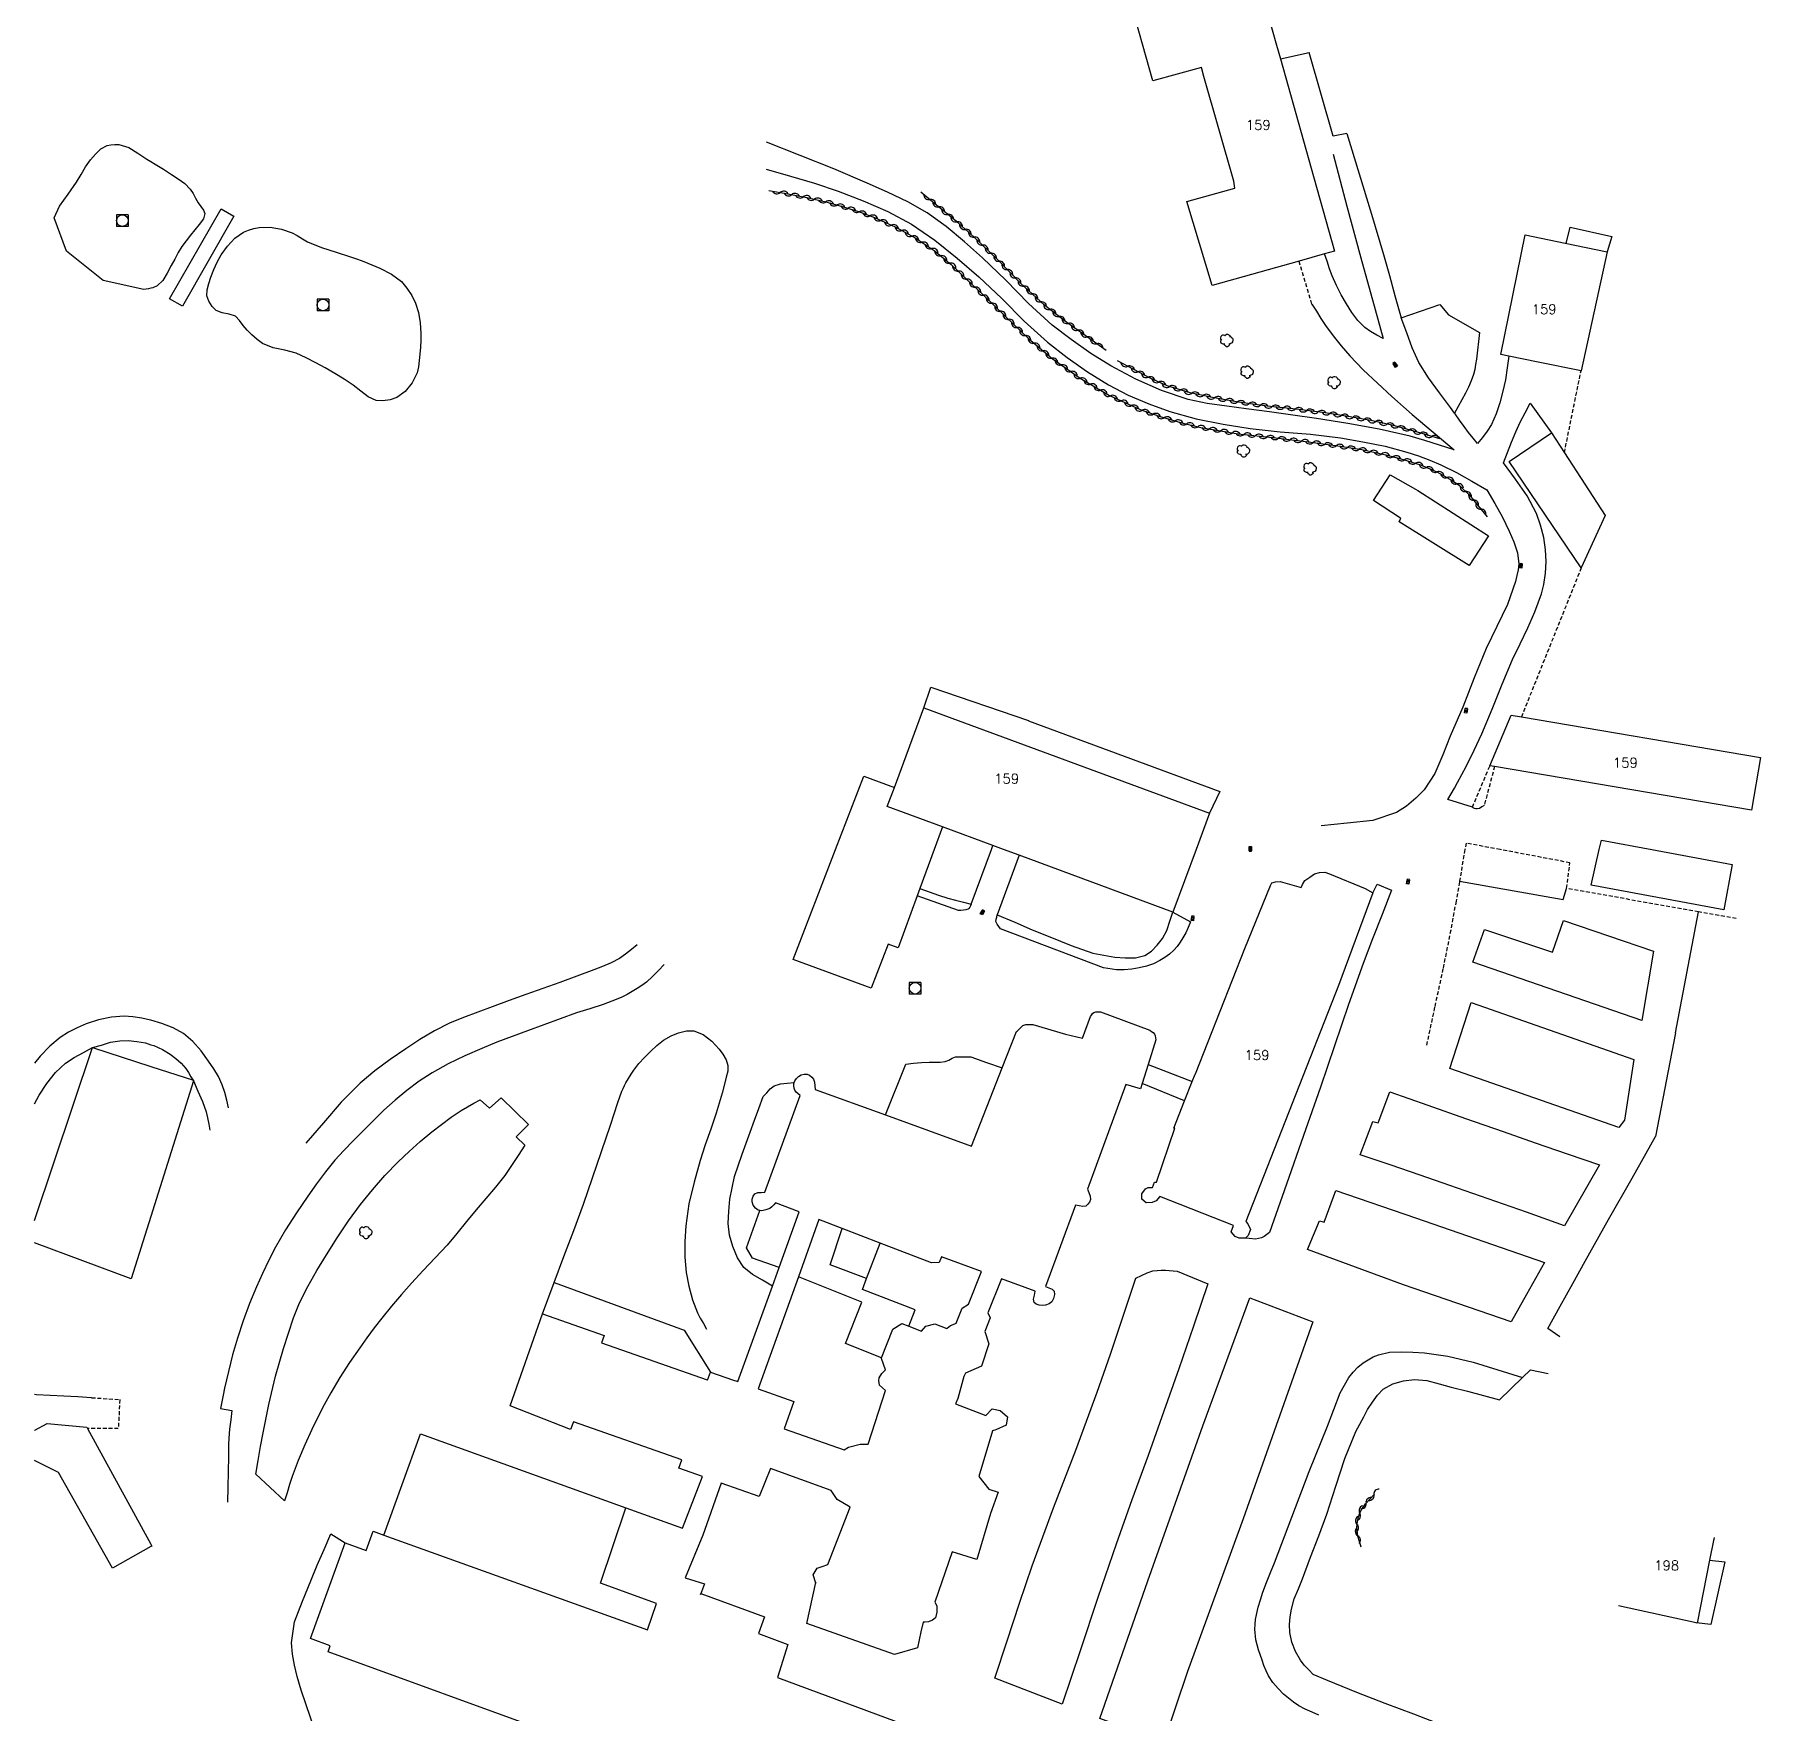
# Model space of a CAD drawing. Header units: millimetres. Extents: x 139000 to 140000, y 129196 to 129988.
# Drawn here: x 139000 to 139222.6, y 129564.6 to 129781.1 of the extents above; entities that cross this region are included whole.
import ezdxf
from ezdxf.enums import TextEntityAlignment as Align

# ---------------------------------------------------------------- set-up
doc = ezdxf.new("R2010")
doc.units = ezdxf.units.MM
doc.linetypes.add('DASHED', pattern=[0.75, 0.5, -0.25])
doc.layers.get('0').update_dxf_attribs({"linetype": 'CONTINUOUS'})
for name, color, linetype in [('W0006', 2, 'CONTINUOUS'), ('W0017', 7, 'CONTINUOUS'), ('W0101', 7, 'CONTINUOUS'), ('W0104', 1, 'CONTINUOUS'), ('W0112', 1, 'DASHED'), ('W0120', 7, 'CONTINUOUS'), ('W0211', 2, 'CONTINUOUS'), ('W0300', 7, 'CONTINUOUS'), ('W0310', 3, 'CONTINUOUS'), ('W0333', 7, 'CONTINUOUS'), ('W0401', 7, 'CONTINUOUS'), ('W0420', 7, 'CONTINUOUS'), ('W0515', 5, 'CONTINUOUS'), ('W0991', 7, 'CONTINUOUS')]:
    doc.layers.add(name, color=color, linetype=linetype)
doc.styles.get("Standard").update_dxf_attribs({"font": 'romans.shx', "width": 0.85})

# ---------------------------------------------------------------- blocks, each defined once
blk = doc.blocks.new('T300')
for p, q in [((-0.8, 0.51), (-0.86, 0.34)), ((-0.86, 0.34), (-0.86, 0.17)), ((-0.86, 0.17), (-0.74, 0.06)), ((-0.69, 0.63), (-0.8, 0.51)), ((-0.8, -0.06), (-0.74, 0.06)), ((-0.74, 0.06), (-0.69, 0.11)), ((-0.57, 0.69), (-0.69, 0.63)), ((-0.46, 0.69), (-0.57, 0.69)), ((-0.29, 0.63), (-0.46, 0.69)), ((-0.29, 0.63), (-0.17, 0.74)), ((-0.23, 0.57), (-0.29, 0.63)), ((-0.17, 0.74), (-0.06, 0.8)), ((-0.06, 0.8), (0.06, 0.8)), ((0.06, 0.8), (0.23, 0.74)), ((0.23, 0.74), (0.34, 0.63)), ((0.34, 0.63), (0.4, 0.51)), ((0.46, 0.46), (0.34, 0.46)), ((0.4, 0.51), (0.4, 0.46)), ((0.57, 0.4), (0.46, 0.46)), ((0.57, 0.4), (0.69, 0.29)), ((0.69, 0.29), (0.74, 0.17)), ((0.74, 0.06), (0.69, -0.17)), ((0.74, 0.17), (0.74, 0.06)), ((-0.8, -0.17), (-0.8, -0.06)), ((-0.8, -0.23), (-0.8, -0.17)), ((-0.74, -0.34), (-0.8, -0.23)), ((-0.69, -0.4), (-0.74, -0.34)), ((-0.51, -0.46), (-0.69, -0.4)), ((-0.4, -0.46), (-0.51, -0.46)), ((-0.4, -0.46), (-0.34, -0.46)), ((-0.34, -0.46), (-0.34, -0.4)), ((-0.34, -0.51), (-0.34, -0.46)), ((-0.29, -0.63), (-0.34, -0.51)), ((-0.17, -0.74), (-0.29, -0.63)), ((-0.06, -0.8), (-0.17, -0.74)), ((0.06, -0.8), (-0.06, -0.8)), ((0.17, -0.74), (0.06, -0.8)), ((0.23, -0.69), (0.17, -0.74)), ((0.29, -0.46), (0.23, -0.46)), ((0.29, -0.63), (0.23, -0.69)), ((0.46, -0.4), (0.29, -0.46)), ((0.34, -0.51), (0.29, -0.63)), ((0.34, -0.51), (0.34, -0.46)), ((0.57, -0.34), (0.46, -0.4)), ((0.63, -0.29), (0.57, -0.34)), ((0.69, -0.17), (0.63, -0.29))]:
    blk.add_line(p, q)
blk = doc.blocks.new('T420')
for p, q in [((0.75, 0.75), (-0.75, 0.75)), ((-0.75, 0.75), (-0.75, -0.75)), ((0.75, 0.75), (0.75, -0.75)), ((0.75, -0.75), (-0.75, -0.75))]:
    blk.add_line(p, q)
blk.add_ellipse((0, 0), major_axis=(-0.53, 0.53), ratio=1, start_param=3.926991, end_param=10.210176)
blk = doc.blocks.new('T401')
for p, q in [((-0.3, 0.3), (0, 0.3)), ((-0.3, -0.25), (-0.3, 0.3)), ((-0.3, 0.15), (0, 0.15)), ((-0.3, 0), (0, 0)), ((0, 0.3), (0, -0.25)), ((-0.3, -0.15), (0, -0.15)), ((-0.3, -0.25), (-0.3, -0.3)), ((-0.3, -0.3), (0, -0.3)), ((0, -0.3), (0, -0.25))]:
    blk.add_line(p, q)
blk = doc.blocks.new('t310o')
at = {"color": 0, "linetype": 'Continuous'}
for centre, start, end in [((-0.5, 0.38), 216.8699, 323.1304), ((0.5, -0.37), 36.8699, 143.1303)]:
    blk.add_arc(centre, 0.625, start, end, dxfattribs=at)

msp = doc.modelspace()

# ---------------------------------------------------------------- linework, layer by layer
at = {"layer": 'W0006'}
for points in [[(139183.81, 129671.91), (139197.17, 129669.58)], [(139197.17, 129669.58), (139197.62, 129670.99)], [(139211.65, 129652.38), (139214.64, 129667.96)], [(139081.22, 129661.16), (139080.48, 129660.39), (139079.73, 129659.62), (139078.94, 129658.91), (139078.35, 129658.48), (139077.73, 129658.07), (139077.1, 129657.69), (139076.43, 129657.32), (139075.74, 129656.98), (139075.04, 129656.65), (139073.36, 129656.01), (139071.64, 129655.47), (139069.92, 129654.92), (139067.8, 129654.16), (139065.69, 129653.39), (139063.58, 129652.6), (139061.61, 129651.88), (139059.64, 129651.14), (139057.7, 129650.35), (139055.51, 129649.39), (139053.36, 129648.36), (139051.28, 129647.19), (139049.63, 129646.11), (139048.04, 129644.93), (139046.5, 129643.69), (139045.06, 129642.39), (139043.67, 129641.02), (139042.3, 129639.63), (139041.09, 129638.42), (139039.89, 129637.2), (139038.74, 129635.93), (139037.52, 129634.43), (139036.36, 129632.88), (139035.24, 129631.3), (139033.78, 129629.16), (139032.38, 129626.97), (139031.09, 129624.72), (139030.22, 129623.04), (139029.4, 129621.33), (139028.63, 129619.61), (139027.74, 129617.43), (139026.92, 129615.21), (139026.18, 129612.98), (139025.55, 129610.84), (139025, 129608.69), (139024.51, 129606.52), (139024.33, 129605.64), (139024.16, 129604.77), (139023.99, 129603.89)], [(139211.65, 129652.38), (139209.1, 129638.99)], [(139196.76, 129613.16), (139195.21, 129614.22), (139196.81, 129617.12), (139198.41, 129620.01), (139200.02, 129622.9), (139203.04, 129628.27), (139206.07, 129633.63), (139209.1, 129638.99)], [(139165.67, 129564.35), (139164.79, 129564.72), (139163.92, 129565.11), (139163.09, 129565.56), (139162.4, 129566.01), (139161.74, 129566.52), (139161.12, 129567.06), (139160.4, 129567.78), (139159.73, 129568.56), (139159.17, 129569.4), (139158.85, 129570.06), (139158.58, 129570.76), (139158.34, 129571.46), (139157.9, 129572.76), (139157.55, 129574.08), (139157.4, 129575.42), (139157.43, 129576.04), (139157.51, 129576.67), (139157.61, 129577.29), (139157.83, 129578.27), (139158.12, 129579.24), (139158.44, 129580.2), (139158.9, 129581.48), (139159.42, 129582.74), (139159.93, 129584.01), (139162.18, 129589.89), (139164.42, 129595.78), (139166.79, 129601.62), (139167.59, 129603.78), (139168.41, 129605.94), (139169.54, 129607.89), (139170.1, 129608.57), (139170.71, 129609.22), (139171.38, 129609.79), (139172.01, 129610.2), (139172.68, 129610.55), (139173.37, 129610.84), (139174.79, 129611.16), (139176.3, 129611.22), (139177.8, 129611.19), (139179.3, 129611.09), (139180.8, 129610.89), (139182.3, 129610.65), (139185.55, 129609.89), (139188.75, 129608.89), (139191.95, 129607.89)], [(139023.99, 129603.89), (139025.47, 129603.64), (139025.32, 129602.45), (139025.16, 129601.25), (139025.05, 129600.06), (139025.03, 129599.28), (139025.03, 129598.51), (139025.03, 129597.73), (139024.99, 129595.75), (139024.94, 129593.77), (139024.89, 129591.8)]]:
    msp.add_lwpolyline(points, dxfattribs=at)
for points in [[(139207.33, 129653.97), (139185.52, 129661.49), (139187.04, 129665.69), (139195.81, 129662.76), (139197.23, 129666.87), (139208.84, 129662.91)], [(139206.3, 129648.93), (139205.07, 129641.1), (139204.38, 129640.13), (139182.57, 129647.78), (139185.32, 129656.26)], [(139174.84, 129644.76), (139179.71, 129643.05), (139184.58, 129641.33), (139189.45, 129639.62), (139193.58, 129638.18), (139197.71, 129636.75), (139201.85, 129635.32), (139197.37, 129627.48), (139192.44, 129629.22), (139187.51, 129630.96), (139182.58, 129632.69), (139178.72, 129634.01), (139174.86, 129635.32), (139170.99, 129636.63), (139172.63, 129640.92), (139173.3, 129640.76)], [(139032.25, 129591.98), (139028.56, 129595.43), (139028.86, 129597.21), (139029.16, 129598.99), (139029.49, 129600.76), (139030.24, 129604.42), (139031.1, 129608.06), (139032.12, 129611.65), (139032.74, 129613.64), (139033.42, 129615.61), (139034.2, 129617.53), (139035.25, 129619.64), (139036.42, 129621.69), (139037.65, 129623.71), (139039.04, 129625.93), (139040.5, 129628.11), (139042.04, 129630.22), (139043.58, 129632.11), (139045.2, 129633.94), (139046.9, 129635.7), (139048.31, 129637.04), (139049.76, 129638.34), (139051.27, 129639.59), (139052.49, 129640.54), (139053.73, 129641.47), (139055.02, 129642.33), (139055.84, 129642.81), (139056.67, 129643.27), (139057.5, 129643.73), (139058.69, 129642.65), (139060.18, 129643.99), (139063.7, 129640.55), (139062.12, 129638.96), (139063.23, 129637.86), (139062.38, 129636.55), (139061.54, 129635.25), (139060.65, 129633.98), (139059.46, 129632.47), (139058.21, 129631.01), (139056.97, 129629.55), (139055.72, 129628.01), (139054.48, 129626.48), (139053.21, 129624.97), (139051.69, 129623.32), (139050.14, 129621.7), (139048.61, 129620.06), (139047.32, 129618.59), (139046.04, 129617.09), (139044.8, 129615.57), (139043.83, 129614.31), (139042.88, 129613.02), (139041.95, 129611.72), (139040.65, 129609.82), (139039.39, 129607.89), (139038.21, 129605.92), (139037.36, 129604.36), (139036.54, 129602.78), (139035.77, 129601.18), (139034.86, 129599.2), (139034.02, 129597.18), (139033.25, 129595.13), (139032.9, 129594.08), (139032.57, 129593.03)], [(139190.48, 129615.07), (139176.6, 129619.84), (139164.22, 129624.4), (139165.74, 129628.11), (139166.33, 129627.93), (139167.85, 129632.03), (139178.13, 129628.49), (139194.77, 129622.73), (139192.46, 129618.61)], [(139151.36, 129619.99), (139149.48, 129614.51), (139147.6, 129609.03), (139145.69, 129603.56), (139143.64, 129597.83), (139141.56, 129592.12), (139139.51, 129586.39), (139137.16, 129579.53), (139134.86, 129572.66), (139132.57, 129565.78), (139123.88, 129569.11), (139125.47, 129573.94), (139127.06, 129578.78), (139128.69, 129583.6), (139131.45, 129591.09), (139134.31, 129598.54), (139137.08, 129606.03), (139138.77, 129610.91), (139140.42, 129615.81), (139142.07, 129620.71), (139142.8, 129621.06), (139143.52, 129621.41), (139144.27, 129621.66), (139144.8, 129621.72), (139145.33, 129621.74), (139145.87, 129621.74), (139146.37, 129621.71), (139146.88, 129621.65), (139147.39, 129621.6)], [(139164.9, 129615.09), (139155.9, 129589.65), (139148.74, 129569.98), (139145.65, 129560.9), (139137.43, 129563.91), (139143.61, 129581.68), (139150.7, 129601.66), (139156.75, 129618.18)]]:
    msp.add_lwpolyline(points, close=True, dxfattribs=at)
at = {"layer": 'W0017'}
for points in [[(139160.7, 129778.01), (139164.42, 129778.83)], [(139169.29, 129768.38), (139167.53, 129768.01), (139164.42, 129778.83)], [(139164.77, 129746.37), (139165.35, 129745.45), (139165.91, 129744.52), (139166.51, 129743.62), (139167.5, 129742.27), (139168.56, 129740.96), (139169.65, 129739.69), (139171.39, 129737.88), (139173.22, 129736.15), (139175.08, 129734.46), (139177.72, 129732.12), (139180.41, 129729.84), (139183.11, 129727.56), (139181.23, 129728.16), (139179.35, 129728.77), (139177.45, 129729.33), (139173.45, 129730.25), (139169.4, 129730.96), (139165.34, 129731.6), (139162.33, 129732.04), (139159.32, 129732.45), (139156.31, 129732.87), (139153.79, 129733.2), (139151.27, 129733.55), (139148.81, 129734.06), (139145.38, 129735.21), (139142.05, 129736.69), (139138.85, 129738.4), (139136.24, 129740.01), (139133.71, 129741.79), (139131.28, 129743.66), (139128.2, 129746.46), (139125.28, 129749.46), (139122.27, 129752.35), (139119.96, 129754.39), (139117.61, 129756.36), (139115.13, 129758.14), (139112.63, 129759.55), (139110.03, 129760.79), (139107.4, 129761.97), (139103.12, 129763.82), (139098.77, 129765.52), (139094.43, 129767.23)], [(139169.29, 129768.38), (139170.88, 129763.18), (139172.47, 129757.97), (139174.01, 129752.75), (139174.77, 129750.03), (139175.52, 129747.3), (139176.27, 129744.58)], [(139167.5, 129765.7), (139169.29, 129759.01), (139171.08, 129752.32), (139172.91, 129745.65), (139173.26, 129744.4), (139173.61, 129743.16), (139173.96, 129741.91), (139173.15, 129742.37), (139172.34, 129742.82), (139171.59, 129743.34), (139170.7, 129744.25), (139169.93, 129745.3), (139169.22, 129746.39), (139168.55, 129747.55), (139167.94, 129748.76), (139167.4, 129749.99), (139167.04, 129750.92), (139166.72, 129751.88), (139166.39, 129752.83)], [(139094.39, 129763.76), (139097.5, 129762.87), (139100.61, 129761.97), (139103.68, 129760.95), (139106.9, 129759.7), (139110.07, 129758.3), (139113.1, 129756.68), (139116.12, 129754.61), (139118.99, 129752.29), (139121.79, 129749.89), (139124.77, 129747.09), (139127.65, 129744.18), (139130.68, 129741.45), (139133.2, 129739.48), (139135.81, 129737.61), (139138.53, 129735.93), (139141.08, 129734.63), (139143.73, 129733.48), (139146.43, 129732.49), (139149.83, 129731.57), (139153.32, 129730.89), (139156.82, 129730.33), (139160.69, 129729.88), (139164.58, 129729.57), (139168.45, 129729.1), (139171.33, 129728.6), (139174.2, 129728.02), (139177.02, 129727.26), (139178.5, 129726.77), (139179.97, 129726.24), (139181.41, 129725.64), (139183.42, 129724.64), (139185.38, 129723.52), (139187.33, 129722.4), (139188.35, 129720.64), (139189.37, 129718.89), (139190.23, 129717.07), (139190.8, 129715.69), (139191.29, 129714.29), (139191.47, 129712.87), (139191.39, 129712.1), (139191.22, 129711.34), (139191.03, 129710.58), (139190, 129707.62), (139188.62, 129704.78), (139187.26, 129701.93), (139185.72, 129698.16), (139184.22, 129694.38), (139182.62, 129690.64), (139181.65, 129688.23), (139180.64, 129685.83), (139179.27, 129683.71), (139178.18, 129682.61), (139176.96, 129681.61), (139175.67, 129680.77), (139172.64, 129679.75), (139169.3, 129679.42), (139165.96, 129679.08)], [(139186.14, 129728.36), (139185.55, 129729.09), (139184.97, 129729.82), (139184.39, 129730.57), (139183.8, 129731.37), (139183.23, 129732.19), (139183.15, 129732.3), (139182.65, 129733.01), (139181.23, 129734.91), (139179.82, 129736.83), (139178.58, 129738.83), (139177.72, 129740.7), (139177, 129742.64), (139176.27, 129744.58)], [(139190.19, 129739.65), (139189.96, 129738.13), (139189.73, 129736.61), (139189.41, 129735.11), (139189.02, 129733.64), (139188.55, 129732.2), (139187.93, 129730.83), (139187.38, 129729.98), (139186.76, 129729.17), (139186.14, 129728.36)], [(139185.48, 129681.47), (139182.32, 129682.48), (139182.74, 129683.2), (139183.16, 129683.93), (139183.57, 129684.67), (139184.66, 129686.73), (139185.68, 129688.82), (139186.68, 129690.93), (139188.04, 129694.11), (139189.33, 129697.33), (139190.66, 129700.52), (139191.63, 129702.56), (139192.62, 129704.59), (139193.51, 129706.66), (139193.96, 129707.82), (139194.38, 129709), (139194.7, 129710.19), (139194.92, 129711.67), (139194.99, 129713.18), (139194.92, 129714.68), (139194.67, 129716.27), (139194.26, 129717.84), (139193.72, 129719.36), (139192.52, 129721.63), (139191.01, 129723.76), (139189.49, 129725.89), (139190, 129727.23), (139190.51, 129728.56), (139191.06, 129729.88), (139191.65, 129731.12), (139192.29, 129732.34), (139192.93, 129733.57), (139195.67, 129729.74)], [(139172.62, 129670.4), (139173.2, 129671.52), (139175.05, 129670.76), (139173.83, 129667.62), (139172.6, 129664.47), (139171.4, 129661.32), (139169.51, 129656.02), (139167.7, 129650.69), (139165.89, 129645.37), (139163.7, 129639.11), (139161.5, 129632.86), (139159.29, 129626.61), (139158.95, 129626.35), (139158.61, 129626.1), (139158.25, 129625.9), (139157.49, 129625.76), (139156.68, 129625.82), (139155.87, 129625.89)], [(139120.81, 129668.94), (139120.73, 129668.75), (139120.65, 129668.55), (139120.53, 129668.4), (139120.41, 129668.32), (139120.27, 129668.27), (139120.13, 129668.22), (139119.82, 129668.17), (139119.5, 129668.16), (139119.17, 129668.15), (139113.84, 129670.03)], [(139146.84, 129667.93), (139149.13, 129666.67), (139148.82, 129665.97), (139148.5, 129665.27), (139148.14, 129664.6), (139147.78, 129664.04), (139147.38, 129663.51), (139146.95, 129663.02), (139146.4, 129662.52), (139145.8, 129662.07), (139145.17, 129661.68), (139144.32, 129661.28), (139143.42, 129660.97), (139142.5, 129660.74), (139141.53, 129660.57), (139140.54, 129660.49), (139139.55, 129660.5), (139138.99, 129660.56), (139138.43, 129660.65), (139137.88, 129660.75), (139124.59, 129665.77), (139124.37, 129666.08), (139124.15, 129666.39), (139124.02, 129666.72), (139124.04, 129667.01), (139124.11, 129667.3), (139124.19, 129667.6)], [(139077.75, 129663.72), (139076.99, 129663.11), (139076.23, 129662.49), (139075.44, 129661.94), (139074.38, 129661.39), (139073.26, 129660.93), (139072.14, 129660.49), (139069.96, 129659.65), (139067.76, 129658.87), (139065.56, 129658.09), (139063.38, 129657.3), (139061.21, 129656.52), (139059.04, 129655.71), (139057.18, 129655.04), (139055.33, 129654.36), (139053.52, 129653.59), (139051.6, 129652.6), (139049.72, 129651.49), (139047.89, 129650.31), (139045.86, 129648.92), (139043.89, 129647.44), (139042, 129645.87), (139039.55, 129643.41), (139037.27, 129640.77), (139035, 129638.12)], [(139015, 129653.99), (139014.94, 129654), (139013.83, 129654.26), (139012.69, 129654.44), (139011.56, 129654.52), (139009.91, 129654.4), (139008.26, 129654.04), (139006.67, 129653.52), (139005.5, 129653.02), (139004.37, 129652.43), (139003.31, 129651.74), (139001.96, 129650.63), (139000.73, 129649.34), (139000, 129648.46)], [(139025.04, 129642.68), (139024.79, 129643.68), (139024.54, 129644.68), (139024.21, 129645.65), (139023.71, 129646.71), (139023.11, 129647.73), (139022.45, 129648.71), (139021.49, 129650.02), (139020.42, 129651.25), (139019.22, 129652.28), (139017.89, 129653.02), (139016.43, 129653.58), (139015, 129653.99)], [(139000, 129643.22), (139000.61, 129644.31), (139001.6, 129645.81), (139002.71, 129647.23), (139003.99, 129648.46), (139005.1, 129649.2), (139006.3, 129649.82), (139007.5, 129650.45), (139008.66, 129650.79), (139009.82, 129651.14), (139011, 129651.34), (139012.1, 129651.36), (139013.21, 129651.26), (139014.3, 129651.05), (139015, 129650.83)], [(139015, 129650.83), (139015.41, 129650.71), (139016.49, 129650.23), (139017.49, 129649.63), (139018.22, 129649.07), (139018.9, 129648.43), (139019.5, 129647.74), (139019.85, 129647.23), (139020.17, 129646.7), (139020.49, 129646.16)], [(139067.01, 129620.15), (139068.29, 129623.51), (139069.56, 129626.87), (139070.8, 129630.24), (139071.99, 129633.64), (139073.14, 129637.04), (139074.29, 129640.45), (139074.76, 129641.92), (139075.22, 129643.39), (139075.77, 129644.82), (139075.94, 129645.19), (139076.11, 129645.56), (139076.28, 129645.92), (139076.62, 129646.47), (139076.96, 129647.02), (139077.32, 129647.55), (139077.97, 129648.4), (139078.68, 129649.2), (139079.44, 129649.96), (139080.27, 129650.72), (139081.15, 129651.43), (139082.1, 129651.99), (139083.06, 129652.36), (139084.08, 129652.61), (139085.05, 129652.62), (139086.26, 129652.16), (139087.38, 129651.29), (139088.31, 129650.26), (139088.79, 129649.6), (139089.2, 129648.88), (139089.43, 129648.13), (139089.41, 129647.4), (139089.23, 129646.66), (139089.03, 129645.91), (139088.7, 129644.59), (139088.31, 129643.28), (139087.92, 129641.98), (139087.22, 129639.95), (139086.52, 129637.93), (139085.88, 129635.88), (139085.1, 129633.1), (139084.42, 129630.29), (139084, 129627.46), (139083.88, 129625.46), (139083.87, 129623.44), (139084.05, 129621.46), (139084.38, 129619.68), (139084.86, 129617.93), (139085.51, 129616.25), (139085.87, 129615.54), (139086.27, 129614.85), (139086.66, 129614.15)], [(139112.39, 129648.33), (139113.39, 129648.43), (139114.39, 129648.52), (139115.4, 129648.59), (139116.1, 129648.59), (139116.8, 129648.58), (139117.48, 129648.67), (139117.93, 129648.85), (139118.37, 129649.08), (139118.81, 129649.27), (139120.77, 129649.26), (139122.8, 129648.55), (139124.82, 129647.84)], [(139109.75, 129641.79), (139112.39, 129648.33)], [(139020.49, 129646.16), (139021.07, 129644.84), (139021.66, 129643.52), (139022.14, 129642.17), (139022.32, 129641.39), (139022.48, 129640.6), (139022.63, 129639.81)], [(139095.18, 129619.7), (139093.89, 129620.44), (139092.6, 129621.19), (139091.51, 129622.11), (139090.68, 129623.35), (139090.06, 129624.78), (139089.65, 129626.26), (139089.49, 129627.78), (139089.54, 129629.35), (139089.68, 129630.91), (139090.29, 129633.84), (139091.26, 129636.71), (139092.31, 129639.55), (139092.85, 129641.09), (139093.42, 129642.62), (139093.98, 129644.14)], [(139093.98, 129644.14), (139094.44, 129644.64), (139094.9, 129645.14), (139095.41, 129645.53), (139096.21, 129645.79), (139097.1, 129645.87), (139097.99, 129645.95)], [(139188.98, 129605), (139191.95, 129607.89), (139192.96, 129608.88)], [(139192.96, 129608.88), (139195.23, 129608.43)], [(139164.94, 129569.61), (139164.36, 129570.2), (139163.79, 129570.79), (139163.28, 129571.43), (139162.65, 129572.55), (139162.19, 129573.78), (139161.93, 129575.03), (139161.89, 129576.02), (139161.97, 129577.03), (139162.12, 129578.03), (139162.5, 129579.35), (139163.02, 129580.64), (139163.55, 129581.93), (139164.6, 129584.71), (139165.65, 129587.49), (139166.69, 129590.28), (139167.87, 129593.87), (139169.02, 129597.46), (139170.45, 129600.94), (139170.94, 129601.89), (139171.45, 129602.82), (139171.95, 129603.76), (139172.59, 129604.7), (139173.22, 129605.63), (139173.97, 129606.41), (139175.19, 129607.07), (139176.6, 129607.47), (139178.01, 129607.65), (139179.58, 129607.51), (139181.17, 129607.09), (139182.75, 129606.64), (139184.83, 129606.12), (139186.9, 129605.56), (139188.98, 129605)], [(139007.36, 129605.3), (139005.57, 129605.4), (139003.79, 129605.49), (139002.01, 129605.6), (139000.26, 129605.68), (139000, 129605.69)], [(139039.28, 129552.89), (139038.73, 129554.49), (139038.17, 129556.09), (139037.63, 129557.69), (139036.95, 129559.81), (139036.28, 129561.93), (139035.61, 129564.06), (139035.01, 129565.81), (139034.4, 129567.56), (139033.89, 129569.34), (139033.54, 129570.78), (139033.26, 129572.23), (139033.13, 129573.67), (139033.55, 129576.37), (139034.56, 129579.04), (139035.65, 129581.66), (139036.47, 129583.7), (139037.34, 129585.72), (139038.21, 129587.73), (139040.08, 129586.56)], [(139187.57, 129560.05), (139186.11, 129561.03), (139185.22, 129561.43), (139183.84, 129562.05), (139181.55, 129563.04), (139177.9, 129564.48), (139174.21, 129565.85), (139170.55, 129567.26), (139168.67, 129568.04), (139166.8, 129568.82), (139164.94, 129569.61)]]:
    msp.add_lwpolyline(points, dxfattribs=at)
at = {"layer": 'W0101'}
for points in [[(139157.29, 129790.17), (139160.21, 129779.76), (139160.7, 129778.01), (139164.67, 129763.88), (139167.67, 129753.19), (139166.39, 129752.83), (139163.11, 129751.91), (139151.9, 129748.76), (139148.65, 129759.59), (139154.82, 129761.32), (139154.69, 129762.2), (139150.81, 129775.73), (139150.51, 129776.9), (139144.25, 129775.15), (139141.19, 129786.06), (139157.29, 129790.17)], [(139104.44, 129598.57), (139104.99, 129598.91), (139106.48, 129599.3), (139107.53, 129599.31), (139109.75, 129606.22), (139109.01, 129606.91), (139108.9, 129607.52), (139108.97, 129607.88), (139109.28, 129608.4), (139109.75, 129608.87), (139109.23, 129610.34), (139109.27, 129610.43), (139110.72, 129614.15), (139111.87, 129614.87), (139112.79, 129614.52), (139114.4, 129613.88), (139114.96, 129614.51), (139116.12, 129614.83), (139117.69, 129614.22), (139117.7, 129614.25), (139118.14, 129614.6), (139118.93, 129614.89), (139118.9, 129614.9), (139119.66, 129616.83), (139120.49, 129617.35), (139122.15, 129621.59), (139116.97, 129623.48), (139116.69, 129622.75), (139115.68, 129622.7), (139109.07, 129625.24), (139104.18, 129627.12), (139101.18, 129628.28), (139098.54, 129620.89), (139093.35, 129606.44), (139097.94, 129604.82), (139096.7, 129601.3)]]:
    msp.add_lwpolyline(points, close=True, dxfattribs=at)
for points in [[(139193.97, 129738.88), (139190.19, 129739.65), (139189.13, 129739.87), (139192.28, 129755.28), (139197.42, 129754.23)], [(139197.42, 129754.23), (139202.87, 129753.12)], [(139202.87, 129753.12), (139199.49, 129737.75), (139193.97, 129738.88)], [(139124.99, 129676), (139123.62, 129676.51), (139117.1, 129678.92), (139109.99, 129681.54), (139110.91, 129684.02), (139114.7, 129694.3), (139151.55, 129680.68), (139149.82, 129676)], [(139221.48, 129681.09), (139188.33, 129686.71), (139187.72, 129686.81), (139190.45, 129693.34)], [(139190.45, 129693.34), (139191.79, 129693.12), (139222.63, 129687.88)], [(139222.63, 129687.88), (139221.48, 129681.09)], [(139149.82, 129676), (139146.84, 129667.93), (139127, 129675.26), (139124.99, 129676)], [(139156.12, 129663.26), (139159.42, 129671.36), (139159.58, 129671.69), (139160.08, 129671.85), (139160.66, 129671.89), (139163.39, 129671.09), (139163.55, 129671.5), (139163.85, 129672), (139164.5, 129672.45), (139165.1, 129672.86), (139165.73, 129673.06), (139166.43, 129673.1), (139167.02, 129672.86), (139171.66, 129670.97), (139172.62, 129670.4)], [(139172.62, 129670.4), (139168.21, 129658.45)], [(139168.21, 129658.45), (139156.26, 129628.02), (139156.26, 129628.03), (139156.52, 129627.71), (139156.83, 129627.01), (139156.55, 129626.21), (139156.19, 129625.89), (139155.87, 129625.89), (139155.37, 129625.88), (139154.88, 129626.07), (139154.36, 129626.69), (139154.64, 129627.53), (139145.17, 129631.25), (139144.7, 129630.68), (139144.18, 129630.46), (139143.4, 129630.45), (139142.83, 129630.92), (139142.82, 129631.59), (139143.3, 129632.24), (139143.63, 129632.41), (139144.21, 129632.42), (139144.47, 129633.09), (139144.73, 129633.09), (139147.09, 129640.07), (139146.97, 129640.07), (139148.35, 129643.58), (139149.33, 129646.07), (139149.7, 129647.02), (139149.76, 129647.07), (139156.12, 129663.26)], [(139126.66, 129652.54), (139126.79, 129652.64), (139126.92, 129652.75), (139127.05, 129652.86), (139127.2, 129653.01), (139127.34, 129653.17), (139127.5, 129653.3), (139127.89, 129653.42), (139128.32, 129653.43), (139128.76, 129653.44), (139132.98, 129652.17), (139135.17, 129651.68), (139136.19, 129654.45), (139136.32, 129654.64), (139136.46, 129654.84), (139136.62, 129654.99), (139136.88, 129655.07), (139137.18, 129655.07), (139137.49, 129655.08), (139143.85, 129652.71), (139144.07, 129652.55), (139144.28, 129652.39), (139144.45, 129652.21), (139144.54, 129651.98), (139144.59, 129651.72), (139144.64, 129651.47)], [(139120.88, 129637.76), (139124.82, 129647.84), (139126.66, 129652.54)], [(139144.64, 129651.47), (139143.63, 129648.27), (139142.86, 129645.83), (139142.64, 129645.14)], [(139098.74, 129644.29), (139098.49, 129644.5), (139098.25, 129644.72), (139098.07, 129644.96), (139097.97, 129645.23), (139097.93, 129645.52), (139097.94, 129645.81), (139097.99, 129645.95), (139098.06, 129646.16), (139098.28, 129646.49), (139098.55, 129646.74), (139098.89, 129646.93), (139099.28, 129647.03), (139099.66, 129647.02), (139099.96, 129646.88), (139100.25, 129646.65), (139100.48, 129646.38), (139100.62, 129645.98), (139100.67, 129645.52), (139100.71, 129645.06)], [(139094.19, 129631.81), (139098.74, 129644.29)], [(139100.71, 129645.06), (139109.75, 129641.79), (139120.88, 129637.76)], [(139142.64, 129645.14), (139140.76, 129645.68), (139135.82, 129632.2), (139135.99, 129631.75), (139136.17, 129631.29), (139136.19, 129630.86), (139136.07, 129630.54), (139135.86, 129630.24), (139135.62, 129630.02), (139135.22, 129629.96), (139134.76, 129630.04), (139134.29, 129630.13), (139130.39, 129619.66), (139130.82, 129619.47), (139131.25, 129619.28), (139131.52, 129619.02), (139131.57, 129618.59), (139131.45, 129618.09), (139131.22, 129617.68), (139130.87, 129617.42), (139130.42, 129617.25), (139129.97, 129617.19), (139129.59, 129617.25), (139129.21, 129617.38), (139128.94, 129617.59), (139128.86, 129617.99), (139128.97, 129618.52), (139129.09, 129619.05)], [(139095.59, 129630.43), (139095.35, 129630.17), (139095.1, 129629.91), (139094.83, 129629.71), (139094.34, 129629.51), (139093.8, 129629.41), (139093.55, 129629.45), (139093.34, 129629.48), (139092.99, 129629.74), (139092.7, 129630.13), (139092.55, 129630.55), (139092.58, 129630.92), (139092.71, 129631.3), (139092.92, 129631.59), (139093.28, 129631.75), (139093.73, 129631.78), (139094.19, 129631.81)], [(139090.71, 129607.37), (139095.18, 129619.7), (139096.04, 129622.08), (139098.64, 129629.26)], [(139098.64, 129629.26), (139095.59, 129630.43)], [(139124.71, 129620.65), (139122.96, 129616.24), (139123.27, 129615.61), (139122.59, 129613.83), (139123.08, 129612.23), (139122.13, 129609.38), (139120.1, 129608.46), (139119.89, 129608.04), (139119.09, 129605.21)], [(139129.09, 129619.05), (139124.71, 129620.65)], [(139086.18, 129595.13), (139083.12, 129596.21), (139083.5, 129597.29), (139069.54, 129602.2), (139069.15, 129601.2), (139061.35, 129604.24), (139065.53, 129616.13), (139073.49, 129613.33), (139073.15, 129612.37), (139086.76, 129607.59), (139086.81, 129607.57), (139087.21, 129608.59), (139090.03, 129607.6), (139090.02, 129607.61), (139090.71, 129607.37)], [(139118.79, 129604.52), (139122.7, 129603.01), (139123.53, 129603.86), (139124.57, 129603.66), (139125.52, 129602.82), (139125.33, 129601.75), (139124.01, 129601.14), (139123.57, 129601.03), (139121.82, 129595.15), (139123.08, 129593.51), (139124.3, 129593.09), (139123.29, 129590.37), (139121.53, 129584.44), (139118.35, 129585.42), (139118.35, 129585.41), (139116.15, 129578.93), (139116.37, 129578.43), (139116.41, 129578.16), (139116.38, 129577.62), (139116.21, 129576.9), (139115.85, 129576.6), (139115.3, 129576.39), (139114.84, 129576.33), (139114.64, 129576.35), (139114.34, 129575.11), (139113.88, 129573.04), (139110.91, 129572.15), (139099.61, 129576.19), (139100.78, 129581.44), (139100.79, 129581.36), (139100.45, 129582.45), (139100.95, 129583.29), (139101.6, 129583.52), (139102.33, 129583.77), (139105.2, 129591.19), (139103.52, 129592.17), (139102.78, 129593.33)], [(139102.78, 129593.33), (139094.93, 129596.16), (139093.47, 129592.57)], [(139083.58, 129588.46), (139086.18, 129595.13)], [(139088.57, 129594.29), (139086.2, 129587.58), (139083.92, 129582.04)], [(139093.47, 129592.57), (139088.57, 129594.29)], [(139080.23, 129578.76), (139073, 129581.39), (139076.27, 129591.08), (139083.58, 129588.46)], [(139074.6, 129559.13), (139071.9, 129560.12), (139067.42, 129561.76), (139037.88, 129572.52), (139038.15, 129573.28), (139035.58, 129574.22), (139040.08, 129586.56), (139042.77, 129585.6), (139043.67, 129588.08), (139045.07, 129587.58), (139079.05, 129575.35)], [(139216.67, 129587.25), (139216.6, 129587.05), (139216.6, 129587.01), (139216.57, 129586.89), (139216.06, 129584.33), (139214.45, 129576.22), (139214.33, 129576.25), (139204.33, 129578.47), (139204.33, 129578.47)], [(139083.92, 129582.04), (139086.42, 129581.29), (139085.91, 129579.9), (139085.96, 129580.04), (139094.17, 129577.05), (139093.4, 129574.86)], [(139079.05, 129575.35), (139080.23, 129578.76)], [(139093.4, 129574.86), (139097.19, 129573.46), (139095.82, 129569.21), (139130.27, 129556.44), (139138.19, 129539.57)]]:
    msp.add_lwpolyline(points, dxfattribs=at)
at = {"layer": 'W0104'}
for points in [[(139197.58, 129754.2), (139198.08, 129756.28), (139203.47, 129755.08), (139202.87, 129753.12)], [(139114.7, 129694.3), (139115.63, 129696.97), (139128.21, 129692.63), (139128.2, 129692.61), (139152.9, 129683.51), (139151.55, 129680.68)], [(139103.31, 129676), (139106.96, 129685.47), (139110.91, 129684.02)], [(139117.1, 129678.92), (139116.03, 129676)], [(139116.03, 129676), (139114.18, 129670.96), (139113.84, 129670.03), (139111.38, 129663.31), (139110.1, 129663.78), (139107.92, 129658.14), (139097.85, 129661.83), (139103.31, 129676)], [(139208.63, 129676), (139218.99, 129674.07), (139217.9, 129668.22), (139200.79, 129671.41), (139201.83, 129676)], [(139201.83, 129676), (139202.11, 129677.21), (139208.63, 129676)], [(139096.04, 129622.08), (139092.61, 129623.31), (139091.82, 129624.62), (139093.55, 129629.45)], [(139107.32, 129620.69), (139102.64, 129622.42), (139104.18, 129627.12)], [(139112.79, 129614.52), (139113.61, 129616.65), (139106.78, 129619.27), (139107.32, 129620.69), (139109.07, 129625.24)], [(139065.53, 129616.13), (139067.01, 129620.15), (139083.8, 129613.99), (139087.21, 129608.59)], [(139109.27, 129610.43), (139104.59, 129612.29), (139106.72, 129617.64), (139098.54, 129620.89)], [(139119.09, 129605.21), (139118.79, 129604.52)], [(139000, 129601.09), (139000.04, 129601.13), (139001.65, 129601.96), (139006.74, 129601.5), (139006.84, 129601.34), (139015, 129586.42)], [(139045.07, 129587.58), (139049.77, 129600.63), (139076.27, 129591.08)], [(139015, 129586.09), (139010.07, 129583.3), (139003.1, 129595.64), (139000, 129597.19)], [(139015, 129586.42), (139015.14, 129586.16), (139015, 129586.09)], [(139216.06, 129584.33), (139218.02, 129584.11), (139216.23, 129576.04), (139214.33, 129576.25)]]:
    msp.add_lwpolyline(points, dxfattribs=at)
for points in [[(139199.51, 129712.33), (139190.21, 129726.04), (139195.67, 129729.74), (139197.33, 129727.19), (139202.6, 129719.09)], [(139178.42, 129722.3), (139187.53, 129716.46), (139185.06, 129712.66), (139176.01, 129718.28), (139176.26, 129718.73), (139176.18, 129718.76), (139172.73, 129721.01), (139174.88, 129724.32), (139178.15, 129722.47)]]:
    msp.add_lwpolyline(points, close=True, dxfattribs=at)
at = {"layer": 'W0112'}
for points in [[(139164.77, 129746.37), (139163.11, 129751.91)], [(139197.33, 129727.19), (139199.49, 129737.75)], [(139199.51, 129712.33), (139191.79, 129693.12)], [(139188.33, 129686.71), (139187, 129681.7), (139186.7, 129681.51), (139186.39, 129681.32), (139186.08, 129681.24), (139185.91, 129681.27), (139185.74, 129681.32), (139185.59, 129681.39), (139185.55, 129681.42), (139185.52, 129681.44), (139185.48, 129681.47), (139187.72, 129686.81)], [(139184.51, 129676), (139184.01, 129673.09), (139183.81, 129671.91), (139183.79, 129671.82), (139183.36, 129669.35), (139182.68, 129665.61), (139181.67, 129660.63), (139180.6, 129655.66), (139179.53, 129650.69)], [(139189.05, 129676), (139184.66, 129676.83), (139184.51, 129676)], [(139197.62, 129670.99), (139198.05, 129674.3), (139189.05, 129676)], [(139219.5, 129667.09), (139214.64, 129667.96), (139197.62, 129670.99)], [(139007.36, 129605.3), (139011, 129605.06), (139010.81, 129601.32), (139006.84, 129601.34)]]:
    msp.add_lwpolyline(points, dxfattribs=at)
at = {"layer": 'W0120'}
msp.add_lwpolyline([(139019.08, 129746.09), (139017.43, 129747.03), (139024.08, 129758.65), (139025.73, 129757.71)], close=True, dxfattribs=at)
at = {"layer": 'W0211'}
for points in [[(139114.18, 129670.96), (139115.39, 129670.54), (139116.6, 129670.12), (139117.82, 129669.74), (139118.81, 129669.46), (139119.81, 129669.2), (139120.81, 129668.94)], [(139124.19, 129667.6), (139126.44, 129666.62), (139128.69, 129665.64), (139130.96, 129664.73), (139133.72, 129663.63), (139136.51, 129662.62), (139139.36, 129662.11), (139140.67, 129662.03), (139142, 129662.04), (139143.2, 129662.34), (139144.06, 129662.91), (139144.83, 129663.67), (139145.49, 129664.52), (139146.04, 129665.58), (139146.44, 129666.75), (139146.84, 129667.93)]]:
    msp.add_lwpolyline(points, dxfattribs=at)
at = {"layer": 'W0310'}
for points in [[(139094.73, 129761.03), (139097.17, 129760.57), (139099.63, 129760.11), (139102.05, 129759.56), (139104.17, 129758.97), (139106.28, 129758.31), (139108.33, 129757.54), (139111, 129756.32), (139113.59, 129754.9), (139116.04, 129753.29), (139118.24, 129751.49), (139120.32, 129749.51), (139122.39, 129747.52), (139125.3, 129744.72), (139128.21, 129741.91), (139131.28, 129739.33), (139134.87, 129736.82), (139138.66, 129734.59), (139142.61, 129732.75), (139145.18, 129731.85), (139147.8, 129731.11), (139150.45, 129730.46), (139155.26, 129729.63), (139160.13, 129729.1), (139164.99, 129728.5), (139168.11, 129728.06), (139171.23, 129727.59), (139174.3, 129726.93), (139176.54, 129726.33), (139178.76, 129725.62), (139180.88, 129724.71), (139181.89, 129724.18), (139182.88, 129723.6), (139183.8, 129722.96), (139185.09, 129721.72), (139186.23, 129720.32), (139187.37, 129718.91)], [(139138.21, 129740.39), (139135.54, 129742.3), (139132.86, 129744.21), (139130.28, 129746.22), (139127.18, 129749.08), (139124.22, 129752.1), (139121.18, 129755.04), (139118.92, 129757), (139116.62, 129758.91), (139114.32, 129760.82)], [(139181.28, 129728.98), (139179.3, 129729.57), (139177.31, 129730.15), (139175.31, 129730.69), (139172.38, 129731.33), (139169.43, 129731.86), (139166.46, 129732.34), (139162.74, 129732.82), (139159.01, 129733.21), (139155.3, 129733.73), (139152.18, 129734.28), (139149.08, 129734.92), (139146.08, 129735.84), (139143.91, 129736.8), (139141.8, 129737.92), (139139.68, 129739.04)], [(139171.12, 129586.03), (139170.92, 129586.74), (139170.71, 129587.45), (139170.59, 129588.17), (139170.58, 129588.56), (139170.59, 129588.96), (139170.63, 129589.35), (139170.76, 129589.89), (139170.96, 129590.43), (139171.21, 129590.93), (139171.68, 129591.61), (139172.26, 129592.22), (139172.84, 129592.84)]]:
    msp.add_lwpolyline(points, dxfattribs=at)
at = {"layer": 'W0333'}
for points in [[(139176.27, 129744.58), (139181.25, 129746.33), (139182.4, 129744.99), (139186.39, 129742.69), (139186, 129739.26), (139185.89, 129738.59), (139185.78, 129737.92), (139185.62, 129737.26), (139185.33, 129736.45), (139184.96, 129735.66), (139184.57, 129734.88), (139184.12, 129734.01), (139183.63, 129733.16), (139183.15, 129732.3)], [(139120.81, 129668.94), (139123.43, 129676)], [(139123.43, 129676), (139123.62, 129676.51)], [(139127, 129675.26), (139124.19, 129667.6)], [(139000, 129628.15), (139007.5, 129650.45), (139015, 129648.03)], [(139015, 129648.03), (139020.51, 129646.24), (139020.49, 129646.16), (139015, 129628.67)], [(139143.63, 129648.27), (139149.33, 129646.07)], [(139148.35, 129643.58), (139142.86, 129645.83)], [(139015, 129628.67), (139012.48, 129620.64)], [(139012.48, 129620.64), (139000, 129625.26)]]:
    msp.add_lwpolyline(points, dxfattribs=at)
at = {"layer": 'W0515'}
for points in [[(139002.55, 129757.48), (139003.22, 129758.98), (139004.33, 129760.55), (139005.43, 129762.11), (139006, 129763.1), (139006.58, 129764.08), (139007.24, 129764.99), (139007.88, 129765.71), (139008.57, 129766.37), (139009.36, 129766.81), (139009.86, 129766.92), (139010.38, 129766.96), (139010.89, 129766.95), (139012.15, 129766.57), (139013.33, 129765.83), (139014.5, 129765.05), (139015, 129764.76)], [(139015, 129764.76), (139015.58, 129764.43), (139016.65, 129763.77), (139017.69, 129763.08), (139018.54, 129762.51), (139019.37, 129761.9), (139020.09, 129761.2), (139020.46, 129760.63), (139020.78, 129760.02), (139021.11, 129759.42), (139021.45, 129758.95), (139021.79, 129758.49), (139021.98, 129758.04), (139021.78, 129757.34), (139021.23, 129756.65), (139020.66, 129755.96), (139020.12, 129755.24), (139019.55, 129754.54), (139019.02, 129753.81), (139018.54, 129753), (139018.09, 129752.16), (139017.62, 129751.33), (139017.09, 129750.36), (139016.54, 129749.4), (139015.81, 129748.7), (139015.28, 129748.48), (139015, 129748.42)], [(139015, 129748.42), (139014.69, 129748.34), (139014.11, 129748.24), (139008.85, 129749.4), (139004.12, 129753.18), (139002.55, 129757.48)]]:
    msp.add_lwpolyline(points, dxfattribs=at)
msp.add_lwpolyline([(139029.41, 129741.28), (139028.71, 129741.79), (139028.05, 129742.38), (139027.42, 129743), (139026.92, 129743.62), (139026.46, 129744.26), (139025.91, 129744.79), (139025.1, 129745.08), (139024.2, 129745.23), (139023.42, 129745.55), (139022.91, 129746.07), (139022.49, 129746.73), (139022.24, 129747.41), (139022.25, 129748.19), (139022.48, 129749.01), (139022.76, 129749.82), (139023.11, 129750.82), (139023.56, 129751.79), (139024.08, 129752.7), (139024.89, 129753.83), (139025.84, 129754.86), (139026.94, 129755.64), (139027.59, 129755.91), (139028.27, 129756.12), (139028.97, 129756.26), (139030.4, 129756.29), (139031.85, 129756.03), (139033.23, 129755.56), (139033.9, 129755.21), (139034.56, 129754.79), (139035.23, 129754.4), (139037.03, 129753.66), (139038.9, 129753.08), (139040.76, 129752.48), (139041.52, 129752.21), (139042.27, 129751.94), (139043.01, 129751.65), (139044.55, 129751), (139046.05, 129750.24), (139047.33, 129749.26), (139048.04, 129748.43), (139048.66, 129747.49), (139049.15, 129746.5), (139049.53, 129745.26), (139049.73, 129743.95), (139049.82, 129742.63), (139049.83, 129741.72), (139049.78, 129740.8), (139049.7, 129739.89), (139049.63, 129739.07), (139049.54, 129738.26), (139049.35, 129737.49), (139048.73, 129736.22), (139047.83, 129735.09), (139046.73, 129734.3), (139045.88, 129734.02), (139044.95, 129733.89), (139044.06, 129733.93), (139043.03, 129734.38), (139042.07, 129735.15), (139041.11, 129735.9), (139039.92, 129736.66), (139038.72, 129737.41), (139037.51, 129738.12), (139036.28, 129738.8), (139035.03, 129739.45), (139033.75, 129740.02), (139032.28, 129740.42), (139030.78, 129740.74)], close=True, dxfattribs=at)

# ---------------------------------------------------------------- block references
at = {"layer": 'W0300', "rotation": 359.9999899823337}
for p in [(139153.82, 129741.67), (139156.45, 129737.58), (139167.68, 129736.23), (139155.98, 129727.41), (139164.57, 129725.11), (139042.77, 129626.59)]:
    msp.add_blockref('T300', p, dxfattribs=at)
at = {"layer": 'W0310'}
for p, rotation in [((139096.2, 129760.75), 349.4114115897781), ((139097.67, 129760.48), 349.415634063831), ((139099.15, 129760.2), 349.415634063831), ((139100.61, 129759.89), 347.1314140378679), ((139102.08, 129759.55), 344.5942714223058), ((139115.47, 129759.86), 140.3073268493696), ((139103.52, 129759.15), 344.5942714223058), ((139104.96, 129758.73), 342.5839736783053), ((139106.39, 129758.27), 339.4439547811972), ((139107.79, 129757.75), 339.4439547811972), ((139109.17, 129757.16), 335.3993541152988), ((139116.63, 129758.9), 140.3073268493696), ((139117.78, 129757.94), 140.3073268493696), ((139118.94, 129756.98), 139.1802981039081), ((139110.54, 129756.53), 335.3993541152988), ((139111.87, 129755.85), 331.2096386299719), ((139113.18, 129755.12), 331.2096386299719), ((139120.07, 129756), 139.1802981039081), ((139121.2, 129755.02), 135.948931492569), ((139114.46, 129754.33), 326.7220471959005), ((139115.71, 129753.51), 326.7220471959005), ((139116.9, 129752.59), 320.7176752585247), ((139122.28, 129753.98), 135.948931492569), ((139123.36, 129752.93), 135.948931492569), ((139118.06, 129751.64), 320.7176752585247), ((139119.15, 129750.62), 316.3276231105245), ((139124.43, 129751.89), 134.3491571298088), ((139125.48, 129750.81), 134.3491571298088), ((139120.24, 129749.58), 316.3276231105245), ((139121.32, 129748.55), 316.2284863023269), ((139126.53, 129749.74), 134.3491571298088), ((139127.6, 129748.69), 137.2967537857567), ((139122.4, 129747.51), 316.1123023525534), ((139123.49, 129746.47), 316.1123023525534), ((139128.7, 129747.67), 137.2967537857567), ((139129.8, 129746.65), 137.2967537857567), ((139124.57, 129745.43), 316.1123023525534), ((139125.65, 129744.39), 315.9618534662984), ((139130.95, 129745.69), 142.1894211693596), ((139132.14, 129744.77), 142.1894211693596), ((139133.34, 129743.87), 144.4907085351665), ((139126.73, 129743.34), 315.9618534662984), ((139127.8, 129742.3), 315.9618534662984), ((139128.93, 129741.31), 319.9496390937903), ((139134.56, 129743), 144.4907085351665), ((139135.78, 129742.13), 144.4765128616296), ((139130.07, 129740.34), 319.9496390937903), ((139131.22, 129739.38), 319.9496390937903), ((139137, 129741.26), 144.4765128616296), ((139132.45, 129738.51), 325.1077439343514), ((139133.68, 129737.66), 325.1077439343514), ((139141.01, 129738.34), 152.0753528280088), ((139142.33, 129737.64), 152.054208028991), ((139134.91, 129736.8), 329.4115965039091), ((139136.2, 129736.04), 329.4115965039091), ((139137.49, 129735.27), 329.4115965039091), ((139143.66, 129736.94), 152.054208028991), ((139145.02, 129736.31), 156.013028789596), ((139146.4, 129735.74), 163.0838797097179), ((139147.84, 129735.3), 163.0838797097179), ((139138.79, 129734.52), 335.0799139683147), ((139140.15, 129733.89), 335.0799139683147), ((139141.51, 129733.26), 335.0799139683147), ((139142.88, 129732.65), 340.730867555374), ((139149.28, 129734.88), 168.2959588793231), ((139150.75, 129734.58), 168.2959588793231), ((139152.22, 129734.27), 170.022452577569), ((139153.69, 129734.01), 170.022452577569), ((139155.17, 129733.75), 170.022452577569), ((139156.66, 129733.54), 171.9607265397671), ((139158.14, 129733.33), 171.9607265397671), ((139159.63, 129733.14), 174.0373252823177), ((139161.12, 129732.99), 174.0373252823177), ((139162.61, 129732.83), 174.0373252823177), ((139144.3, 129732.16), 340.730867555374), ((139145.73, 129731.7), 344.2591795609031), ((139147.17, 129731.29), 344.2591795609031), ((139148.62, 129730.91), 346.2950306969772), ((139150.08, 129730.56), 346.2950306969772), ((139164.1, 129732.64), 172.7385383136977), ((139165.59, 129732.46), 172.7385383136977), ((139167.07, 129732.24), 170.7823557902779), ((139168.55, 129732), 170.7823557902779), ((139170.03, 129731.75), 169.7599831732318), ((139171.51, 129731.49), 169.7599831732318), ((139172.98, 129731.2), 167.6451730842816), ((139174.45, 129730.88), 167.6451730842816), ((139175.9, 129730.53), 165.0096989831397), ((139151.55, 129730.27), 350.1281532338239), ((139153.03, 129730.02), 350.1281532338239), ((139154.51, 129729.76), 350.1281532338239), ((139155.99, 129729.55), 353.7760738805666), ((139157.48, 129729.39), 353.7760738805666), ((139158.97, 129729.22), 353.7760738805666), ((139160.46, 129729.06), 353.0187055013448), ((139161.95, 129728.87), 353.0187055013448), ((139163.44, 129728.69), 353.0187055013448), ((139164.93, 129728.51), 353.0187055013448), ((139177.35, 129730.14), 163.5948494392131), ((139178.79, 129729.72), 163.5948494392131), ((139180.23, 129729.29), 163.5604906136251), ((139166.42, 129728.3), 351.8930080290451), ((139167.9, 129728.09), 351.8930080290451), ((139169.38, 129727.87), 351.4153622044188), ((139170.87, 129727.64), 351.4153622044188), ((139172.34, 129727.35), 347.9357959162911), ((139173.8, 129727.04), 347.9357959162911), ((139175.26, 129726.67), 344.9094989918656), ((139176.71, 129726.27), 342.3605581161864), ((139178.13, 129725.82), 342.3605581161864), ((139179.54, 129725.29), 336.8470686816711), ((139180.91, 129724.7), 332.2437998172579), ((139182.23, 129723.98), 329.6029997790839), ((139183.49, 129723.17), 325.061825310288), ((139184.61, 129722.18), 316.1607806745461), ((139185.62, 129721.07), 309.0754180183384), ((139186.56, 129719.91), 309.055456894047), ((139172.78, 129592.77), 46.68045032669712), ((139170.95, 129590.41), 69.46747521644468), ((139171.75, 129591.68), 46.63383259685962), ((139170.59, 129588.96), 83.65980825832548), ((139170.71, 129587.47), 99.38487808467248)]:
    msp.add_blockref('t310o', p, dxfattribs=dict(at, rotation=rotation))
at = {"layer": 'W0401'}
for p, rotation in [((139175.38, 129738.44), 217.123002036025), ((139191.58, 129712.62), 172.4160807854364), ((139184.51, 129693.95), 172.4640423740261), ((139177.01, 129671.87), 172.6565580856154), ((139122.14, 129667.98), 151.8611592335626), ((139149.23, 129667.14), 172.7659913765422)]:
    msp.add_blockref('T401', p, dxfattribs=dict(at, rotation=rotation))
msp.add_blockref('T401', (139156.99, 129676.1), dxfattribs=at)
at = {"layer": 'W0420'}
for p in [(139011.33, 129757.13), (139037.21, 129746.25)]:
    msp.add_blockref('T420', p, dxfattribs=at)
at = {"layer": 'W0420', "rotation": 359.9999899823337}
msp.add_blockref('T420', (139113.59, 129658.12), dxfattribs=at)

# ---------------------------------------------------------------- texts
at = {"layer": 'W0991'}
for s, p in [('159', (139157.85, 129769.47)), ('159', (139194.73, 129745.7)), ('159', (139205.2, 129687.21)), ('159', (139125.39, 129685.15)), ('159', (139157.7, 129649.49)), ('198', (139210.53, 129583.66))]:
    msp.add_text(s, height=1.25, dxfattribs=at).set_placement(p, align=Align.MIDDLE_CENTER)

doc.saveas('drawing.dxf')
